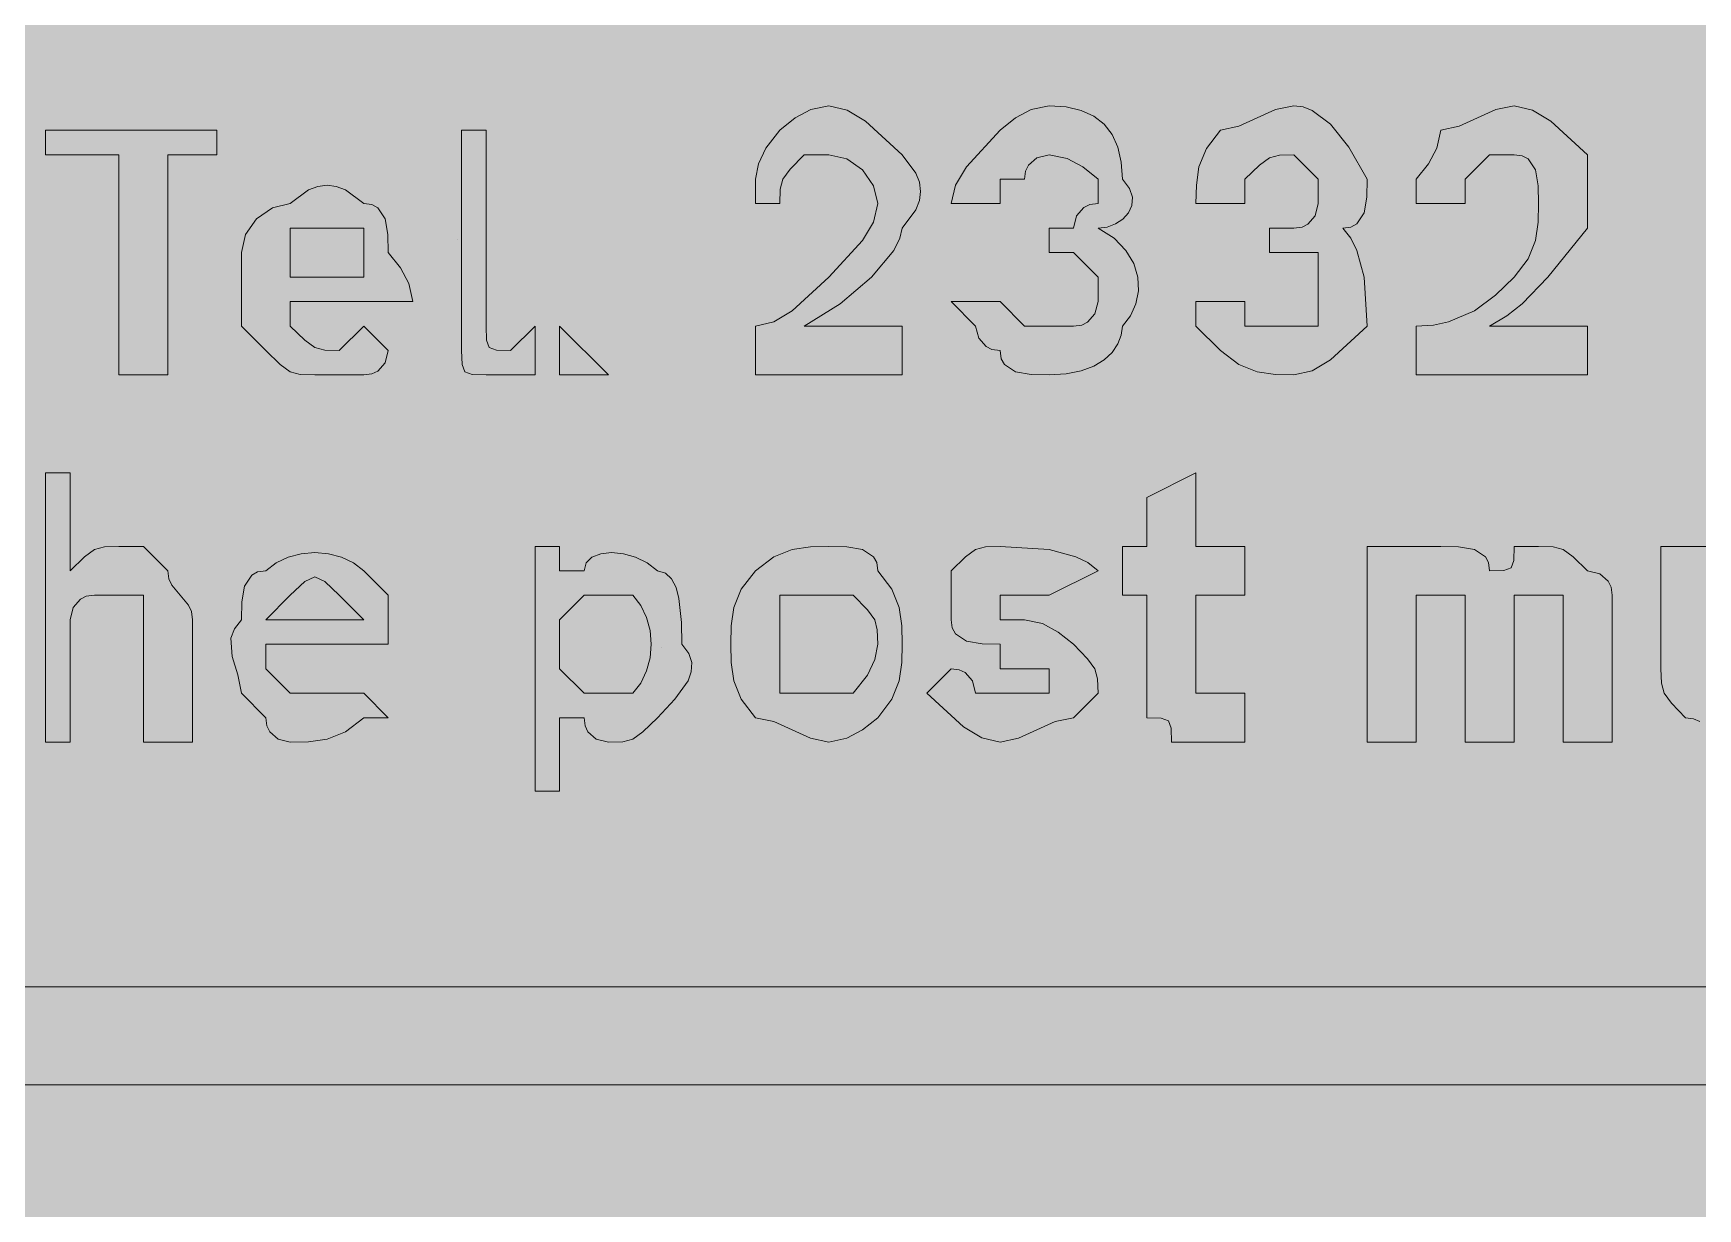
# Model space of a CAD drawing. Header units: metres. Extents: x 10 to 558, y 11 to 258.
# Drawn here: x 321.1 to 402.8, y 133.4 to 191 of the extents above; entities that cross this region are included whole.
import ezdxf

# ---------------------------------------------------------------- set-up
doc = ezdxf.new("R2010")
doc.units = ezdxf.units.M
for name, color, linetype, true_color in [('FILL_FIREBRICK_C36B00', 7, 'Continuous', 0xc36b00), ('FILL_WHITE_FFFFFF', 7, 'Continuous', 0xffffff), ('STROKE_WHITE_FFFFFF', 7, 'Continuous', 0xffffff)]:
    doc.layers.add(name, color=color, linetype=linetype, true_color=true_color)

msp = doc.modelspace()

# ---------------------------------------------------------------- hatches: boundary and pattern name
at = {"layer": 'FILL_FIREBRICK_C36B00', "true_color": 0xc36b00}
h = msp.add_hatch(color=7, dxfattribs=at)
h.dxf.hatch_style = 1
h.paths.add_polyline_path([(552.54, 258.22), (553.8, 258.09), (554.83, 257.73), (555.75, 257.04), (557.14, 255.43), (557.56, 254.72), (557.85, 254.04), (558.11, 252.65), (558.15, 251.04), (558.15, 18.24), (558.15, 14.64), (557.75, 14.59), (557.44, 14.43), (556.95, 13.89), (556.46, 13.12), (555.75, 12.24), (554.83, 11.55), (553.8, 11.19), (552.54, 11.06), (550.95, 11.04), (16.95, 11.04), (13.35, 11.04), (12.6, 11.64), (11.83, 12.05), (10.95, 12.24), (10.26, 13.85), (9.9, 15.24), (9.77, 16.63), (9.75, 18.24), (9.75, 251.04), (9.75, 254.64), (10.35, 255.39), (10.76, 256.16), (10.95, 257.04), (11.83, 257.23), (12.6, 257.64), (13.35, 258.24), (16.95, 258.24), (550.95, 258.24), (552.54, 258.22)])
at = {"layer": 'FILL_WHITE_FFFFFF', "true_color": 0xffffff}
h = msp.add_hatch(color=7, dxfattribs=at)
h.dxf.hatch_style = 1
h.paths.add_polyline_path([(356.55, 182.64), (356.55, 183.84), (356.7, 184.59), (357.06, 185.36), (357.75, 186.24), (358.5, 186.84), (359.27, 187.25), (360.15, 187.44), (361.05, 187.23), (361.95, 186.69), (363.75, 185.04), (364.42, 184.14), (364.59, 183.69), (364.65, 183.24), (364.59, 182.79), (364.42, 182.34), (363.75, 181.44), (363.64, 180.94), (363.34, 180.35), (362.25, 179.04), (360.71, 177.73), (358.95, 176.64), (363.75, 176.64), (363.75, 174.24), (356.55, 174.24), (356.55, 176.64), (357.45, 176.85), (358.35, 177.39), (360.15, 179.04), (361.8, 180.84), (362.34, 181.74), (362.55, 182.64), (362.34, 183.52), (361.8, 184.29), (361.03, 184.83), (360.15, 185.04), (358.95, 185.04), (358.26, 184.33), (357.9, 183.84), (357.77, 183.35), (357.75, 182.64), (356.55, 182.64)])
h = msp.add_hatch(color=7, dxfattribs=at)
h.dxf.hatch_style = 1
h.paths.add_polyline_path([(373.35, 179.04), (372.15, 180.24), (370.95, 180.24), (370.95, 181.44), (372.15, 181.44), (372.3, 182.04), (372.66, 182.45), (372.95, 182.59), (373.35, 182.64), (373.35, 183.84), (372.6, 184.44), (371.83, 184.85), (370.95, 185.04), (370.35, 184.89), (369.94, 184.53), (369.8, 184.24), (369.75, 183.84), (368.55, 183.84), (368.55, 182.64), (366.15, 182.64), (366.36, 183.54), (366.9, 184.44), (368.55, 186.24), (369.3, 186.84), (370.07, 187.25), (370.95, 187.44), (371.79, 187.38), (372.52, 187.21), (373.14, 186.93), (373.65, 186.54), (374.04, 186.03), (374.32, 185.41), (374.49, 184.68), (374.55, 183.84), (374.89, 183.39), (375.04, 182.96), (375.01, 182.55), (374.85, 182.19), (374.57, 181.88), (374.21, 181.65), (373.8, 181.49), (373.35, 181.44), (374.14, 180.94), (374.72, 180.35), (375.1, 179.71), (375.3, 179.04), (375.33, 178.37), (375.21, 177.73), (374.94, 177.14), (374.55, 176.64), (374.49, 176.19), (374.32, 175.76), (374.04, 175.35), (373.65, 174.99), (373.14, 174.68), (372.52, 174.45), (371.79, 174.29), (370.95, 174.24), (370.07, 174.26), (369.3, 174.39), (368.76, 174.75), (368.6, 175.04), (368.55, 175.44), (368.15, 175.49), (367.86, 175.63), (367.5, 176.04), (367.35, 176.64), (366.15, 177.84), (368.55, 177.84), (369.75, 176.64), (370.95, 176.64), (372.15, 176.64), (372.55, 176.69), (372.84, 176.83), (373.2, 177.24), (373.35, 177.84), (373.35, 179.04)])
h = msp.add_hatch(color=7, dxfattribs=at)
h.dxf.hatch_style = 1
h.paths.add_polyline_path([(384.15, 179.04), (384.15, 180.24), (382.95, 180.24), (381.75, 180.24), (381.75, 181.44), (382.95, 181.44), (383.35, 181.49), (383.64, 181.63), (384, 182.04), (384.15, 182.64), (384.15, 183.84), (382.95, 185.04), (382.24, 185.02), (381.75, 184.89), (381.26, 184.53), (380.55, 183.84), (380.55, 182.64), (378.15, 182.64), (378.17, 183.54), (378.3, 184.44), (378.66, 185.34), (379.35, 186.24), (380.25, 186.43), (381.15, 186.84), (382.05, 187.25), (382.95, 187.44), (383.4, 187.38), (383.85, 187.21), (384.75, 186.54), (385.65, 185.41), (386.55, 183.84), (386.53, 182.96), (386.4, 182.19), (386.04, 181.65), (385.75, 181.49), (385.35, 181.44), (385.75, 180.94), (386.04, 180.35), (386.4, 179.04), (386.55, 176.64), (384.75, 174.99), (383.85, 174.45), (382.95, 174.24), (382.05, 174.26), (381.15, 174.39), (380.25, 174.75), (379.35, 175.44), (378.15, 176.64), (378.15, 177.84), (380.55, 177.84), (380.55, 176.64), (381.75, 176.64), (384.15, 176.64), (384.15, 177.84), (384.15, 179.04)])
h = msp.add_hatch(color=7, dxfattribs=at)
h.dxf.hatch_style = 1
h.paths.add_polyline_path([(388.95, 182.64), (388.95, 183.84), (389.55, 184.59), (389.96, 185.36), (390.15, 186.24), (391.05, 186.43), (391.95, 186.84), (392.85, 187.25), (393.75, 187.44), (394.65, 187.23), (395.55, 186.69), (397.35, 185.04), (397.35, 181.44), (395.4, 179.04), (394.14, 177.73), (393.4, 177.14), (392.55, 176.64), (397.35, 176.64), (397.35, 174.24), (388.95, 174.24), (388.95, 176.64), (389.8, 176.69), (390.54, 176.85), (391.8, 177.39), (392.83, 178.16), (393.75, 179.04), (394.44, 179.94), (394.8, 180.84), (394.93, 181.74), (394.95, 182.64), (394.93, 183.52), (394.8, 184.29), (394.44, 184.83), (394.15, 184.99), (393.75, 185.04), (392.55, 185.04), (391.35, 183.84), (391.35, 182.64), (388.95, 182.64)])
h = msp.add_hatch(color=7, dxfattribs=at)
h.dxf.hatch_style = 1
h.paths.add_polyline_path([(330.15, 185.04), (327.75, 185.04), (327.75, 174.24), (325.35, 174.24), (325.35, 185.04), (321.75, 185.04), (321.75, 186.24), (330.15, 186.24), (330.15, 185.04)])
h = msp.add_hatch(color=7, dxfattribs=at)
h.dxf.hatch_style = 1
h.paths.add_polyline_path([(342.15, 186.24), (343.35, 186.24), (343.35, 176.64), (343.37, 175.95), (343.5, 175.59), (343.86, 175.46), (344.55, 175.44), (345.75, 176.64), (345.75, 174.24), (343.35, 174.24), (342.66, 174.26), (342.3, 174.39), (342.17, 174.75), (342.15, 175.44), (342.15, 176.64), (342.15, 186.24)])
h = msp.add_hatch(color=7, dxfattribs=at)
h.dxf.hatch_style = 1
h.paths.add_polyline_path([(333.75, 174.39), (333.26, 174.75), (332.55, 175.44), (331.35, 176.64), (331.35, 180.24), (331.56, 181.12), (332.1, 181.89), (332.87, 182.43), (333.75, 182.64), (334.65, 183.31), (335.1, 183.48), (335.55, 183.54), (336, 183.48), (336.45, 183.31), (337.35, 182.64), (337.75, 182.59), (338.04, 182.43), (338.4, 181.89), (338.53, 181.12), (338.55, 180.24), (339.15, 179.49), (339.56, 178.72), (339.75, 177.84), (333.75, 177.84), (333.75, 176.64), (334.46, 175.95), (334.95, 175.59), (335.44, 175.46), (336.15, 175.44), (337.35, 176.64), (338.55, 175.44), (338.4, 174.84), (338.04, 174.43), (337.75, 174.29), (337.35, 174.24), (334.95, 174.24), (334.24, 174.26), (333.75, 174.39)])
h.paths.add_polyline_path([(337.35, 181.44), (336.15, 181.44), (333.75, 181.44), (333.75, 180.24), (333.75, 179.04), (337.35, 179.04), (337.35, 181.44)], flags=16)
h = msp.add_hatch(color=7, dxfattribs=at)
h.dxf.hatch_style = 1
h.paths.add_polyline_path([(346.95, 176.64), (349.35, 174.24), (346.95, 174.24), (346.95, 176.64)])
h = msp.add_hatch(color=7, dxfattribs=at)
h.dxf.hatch_style = 1
h.paths.add_polyline_path([(326.55, 163.44), (325.35, 163.44), (324.15, 163.44), (323.75, 163.39), (323.46, 163.25), (323.1, 162.84), (322.95, 162.24), (322.95, 156.24), (321.75, 156.24), (321.75, 169.44), (322.95, 169.44), (322.95, 164.64), (323.66, 165.33), (324.15, 165.69), (324.64, 165.82), (325.35, 165.84), (326.55, 165.84), (327.75, 164.64), (327.8, 164.24), (327.94, 163.93), (328.35, 163.44), (328.76, 162.95), (328.9, 162.64), (328.95, 162.24), (328.95, 156.24), (326.55, 156.24), (326.55, 162.24), (326.55, 163.44)])
h = msp.add_hatch(color=7, dxfattribs=at)
h.dxf.hatch_style = 1
h.paths.add_polyline_path([(379.35, 158.64), (380.55, 158.64), (380.55, 156.24), (376.95, 156.24), (376.93, 156.93), (376.8, 157.29), (376.44, 157.42), (375.75, 157.44), (375.75, 158.64), (375.75, 163.44), (374.55, 163.44), (374.55, 165.84), (375.75, 165.84), (375.75, 168.24), (378.15, 169.44), (378.15, 165.84), (380.55, 165.84), (380.55, 163.44), (378.15, 163.44), (378.15, 158.64), (379.35, 158.64)])
h = msp.add_hatch(color=7, dxfattribs=at)
h.dxf.hatch_style = 1
h.paths.add_polyline_path([(348.54, 165.31), (348.97, 165.48), (349.5, 165.54), (350.08, 165.48), (350.68, 165.31), (351.25, 165.03), (351.75, 164.64), (352.15, 164.53), (352.44, 164.25), (352.66, 163.82), (352.8, 163.29), (352.93, 162.11), (352.95, 161.04), (353.29, 160.59), (353.44, 160.14), (353.41, 159.69), (353.25, 159.24), (352.61, 158.34), (351.75, 157.44), (351.04, 156.75), (350.55, 156.39), (350.06, 156.26), (349.35, 156.24), (348.75, 156.39), (348.34, 156.75), (348.2, 157.04), (348.15, 157.44), (346.95, 157.44), (346.95, 156.24), (346.95, 153.84), (345.75, 153.84), (345.75, 165.84), (346.95, 165.84), (346.95, 164.64), (348.15, 164.64), (348.26, 165.03), (348.54, 165.31)])
h.paths.add_polyline_path([(346.95, 159.84), (348.15, 158.64), (349.35, 158.64), (350.55, 158.64), (350.94, 159.14), (351.22, 159.73), (351.39, 160.37), (351.45, 161.04), (351.39, 161.71), (351.22, 162.35), (350.94, 162.94), (350.55, 163.44), (349.35, 163.44), (348.15, 163.44), (346.95, 162.24), (346.95, 159.84)], flags=16)
h = msp.add_hatch(color=7, dxfattribs=at)
h.dxf.hatch_style = 1
h.paths.add_polyline_path([(355.5, 162.84), (355.86, 163.74), (356.55, 164.64), (357.45, 165.33), (358.35, 165.69), (359.25, 165.82), (360.15, 165.84), (361.03, 165.82), (361.8, 165.69), (362.34, 165.33), (362.5, 165.04), (362.55, 164.64), (363.24, 163.74), (363.6, 162.84), (363.73, 161.94), (363.75, 161.04), (363.73, 160.14), (363.6, 159.24), (363.24, 158.34), (362.55, 157.44), (361.8, 156.84), (361.03, 156.43), (360.15, 156.24), (359.25, 156.43), (358.35, 156.84), (357.45, 157.25), (356.55, 157.44), (355.86, 158.34), (355.5, 159.24), (355.37, 160.14), (355.35, 161.04), (355.37, 161.94), (355.5, 162.84)])
h.paths.add_polyline_path([(357.75, 161.04), (357.75, 158.64), (360.15, 158.64), (361.35, 158.64), (362.04, 159.52), (362.4, 160.29), (362.55, 161.04), (362.53, 161.75), (362.4, 162.24), (362.04, 162.73), (361.35, 163.44), (360.15, 163.44), (357.75, 163.44), (357.75, 161.04)], flags=16)
h = msp.add_hatch(color=7, dxfattribs=at)
h.dxf.hatch_style = 1
h.paths.add_polyline_path([(369.75, 162.24), (370.63, 162.05), (371.4, 161.64), (372.15, 161.04), (372.84, 160.33), (373.2, 159.84), (373.33, 159.35), (373.35, 158.64), (372.15, 157.44), (371.25, 157.25), (370.35, 156.84), (369.45, 156.43), (368.55, 156.24), (367.65, 156.45), (366.75, 156.99), (364.95, 158.64), (366.15, 159.84), (366.55, 159.79), (366.84, 159.65), (367.2, 159.24), (367.35, 158.64), (368.55, 158.64), (369.75, 158.64), (370.95, 158.64), (370.95, 159.84), (368.55, 159.84), (368.55, 161.04), (367.67, 161.06), (366.9, 161.19), (366.36, 161.55), (366.2, 161.84), (366.15, 162.24), (366.15, 163.44), (366.15, 164.64), (366.86, 165.33), (367.35, 165.69), (367.84, 165.82), (368.55, 165.84), (370.95, 165.69), (372.26, 165.33), (372.85, 165.04), (373.35, 164.64), (370.95, 163.44), (369.75, 163.44), (368.55, 163.44), (368.55, 162.24), (369.75, 162.24)])
h = msp.add_hatch(color=7, dxfattribs=at)
h.dxf.hatch_style = 1
h.paths.add_polyline_path([(391.03, 165.82), (391.8, 165.69), (392.34, 165.33), (392.5, 165.04), (392.55, 164.64), (393.24, 164.66), (393.6, 164.79), (393.73, 165.15), (393.75, 165.84), (394.95, 165.84), (395.66, 165.82), (396.15, 165.69), (396.64, 165.33), (397.35, 164.64), (397.95, 164.49), (398.36, 164.13), (398.5, 163.84), (398.55, 163.44), (398.55, 156.24), (396.15, 156.24), (396.15, 162.24), (396.15, 163.44), (394.95, 163.44), (393.75, 163.44), (393.75, 162.24), (393.75, 156.24), (391.35, 156.24), (391.35, 162.24), (391.35, 163.44), (390.15, 163.44), (388.95, 163.44), (388.95, 162.24), (388.95, 156.24), (386.55, 156.24), (386.55, 165.84), (388.95, 165.84), (390.15, 165.84), (391.03, 165.82)])
h = msp.add_hatch(color=7, dxfattribs=at)
h.dxf.hatch_style = 1
h.paths.add_polyline_path([(404.15, 156.29), (403.84, 156.43), (403.35, 156.84), (402.86, 157.25), (402.55, 157.39), (402.15, 157.44), (401.46, 158.15), (401.1, 158.64), (400.97, 159.13), (400.95, 159.84), (400.95, 165.84), (403.35, 165.84), (403.35, 159.84), (403.35, 158.64), (404.55, 158.64), (405.75, 158.64), (405.9, 159.24), (406.26, 159.65), (406.55, 159.79), (406.95, 159.84), (406.95, 165.84), (408.15, 165.84), (408.15, 156.24), (406.95, 156.24), (406.95, 157.44), (406.55, 157.39), (406.26, 157.25), (405.9, 156.84), (405.75, 156.24), (404.55, 156.24), (404.15, 156.29)])
h = msp.add_hatch(color=7, dxfattribs=at)
h.dxf.hatch_style = 1
h.paths.add_polyline_path([(332.74, 156.75), (332.6, 157.04), (332.55, 157.44), (331.35, 158.64), (331.18, 159.54), (330.9, 160.44), (330.84, 161.34), (331.01, 161.79), (331.35, 162.24), (331.37, 163.12), (331.5, 163.89), (331.86, 164.43), (332.15, 164.59), (332.55, 164.64), (333.05, 165.03), (333.64, 165.31), (334.28, 165.48), (334.95, 165.54), (335.62, 165.48), (336.26, 165.31), (336.85, 165.03), (337.35, 164.64), (338.55, 163.44), (338.55, 161.04), (332.55, 161.04), (332.55, 159.84), (333.75, 158.64), (336.15, 158.64), (337.35, 158.64), (338.55, 157.44), (337.35, 157.44), (336.45, 156.75), (335.55, 156.39), (334.65, 156.26), (333.75, 156.24), (333.15, 156.39), (332.74, 156.75)])
h.paths.add_polyline_path([(336.15, 163.44), (335.44, 164.11), (334.95, 164.34), (334.46, 164.11), (333.75, 163.44), (332.55, 162.24), (337.35, 162.24), (336.15, 163.44)], flags=16)
h = msp.add_hatch(color=7, dxfattribs=at)
h.dxf.hatch_style = 1
h.paths.add_polyline_path([(76.95, 135.84), (69.75, 135.84), (62.55, 141.84), (69.75, 149.04), (76.95, 149.04), (72.15, 144.24), (505.35, 144.24), (505.35, 139.44), (72.15, 139.44), (76.95, 135.84)])

# ---------------------------------------------------------------- linework, layer by layer
at = {"layer": 'FILL_WHITE_FFFFFF', "lineweight": 0, "true_color": 0xffffff}
for points in [[(356.55, 182.64), (356.55, 183.84), (356.7, 184.59), (357.06, 185.36), (357.75, 186.24), (358.5, 186.84), (359.27, 187.25), (360.15, 187.44), (361.05, 187.23), (361.95, 186.69), (363.75, 185.04), (364.42, 184.14), (364.59, 183.69), (364.65, 183.24), (364.59, 182.79), (364.42, 182.34), (363.75, 181.44), (363.64, 180.94), (363.34, 180.35), (362.25, 179.04), (360.71, 177.73), (358.95, 176.64), (363.75, 176.64), (363.75, 174.24), (356.55, 174.24), (356.55, 176.64), (357.45, 176.85), (358.35, 177.39), (360.15, 179.04), (361.8, 180.84), (362.34, 181.74), (362.55, 182.64), (362.34, 183.52), (361.8, 184.29), (361.03, 184.83), (360.15, 185.04), (358.95, 185.04), (358.26, 184.33), (357.9, 183.84), (357.77, 183.35), (357.75, 182.64)], [(373.35, 179.04), (372.15, 180.24), (370.95, 180.24), (370.95, 181.44), (372.15, 181.44), (372.3, 182.04), (372.66, 182.45), (372.95, 182.59), (373.35, 182.64), (373.35, 183.84), (372.6, 184.44), (371.83, 184.85), (370.95, 185.04), (370.35, 184.89), (369.94, 184.53), (369.8, 184.24), (369.75, 183.84), (368.55, 183.84), (368.55, 182.64), (366.15, 182.64), (366.36, 183.54), (366.9, 184.44), (368.55, 186.24), (369.3, 186.84), (370.07, 187.25), (370.95, 187.44), (371.79, 187.38), (372.52, 187.21), (373.14, 186.93), (373.65, 186.54), (374.04, 186.03), (374.32, 185.41), (374.49, 184.68), (374.55, 183.84), (374.89, 183.39), (375.04, 182.96), (375.01, 182.55), (374.85, 182.19), (374.57, 181.88), (374.21, 181.65), (373.8, 181.49), (373.35, 181.44), (374.14, 180.94), (374.72, 180.35), (375.1, 179.71), (375.3, 179.04), (375.33, 178.37), (375.21, 177.73), (374.94, 177.14), (374.55, 176.64), (374.49, 176.19), (374.32, 175.76), (374.04, 175.35), (373.65, 174.99), (373.14, 174.68), (372.52, 174.45), (371.79, 174.29), (370.95, 174.24), (370.07, 174.26), (369.3, 174.39), (368.76, 174.75), (368.6, 175.04), (368.55, 175.44), (368.15, 175.49), (367.86, 175.63), (367.5, 176.04), (367.35, 176.64), (366.15, 177.84), (368.55, 177.84), (369.75, 176.64), (370.95, 176.64), (372.15, 176.64), (372.55, 176.69), (372.84, 176.83), (373.2, 177.24), (373.35, 177.84)], [(384.15, 179.04), (384.15, 180.24), (382.95, 180.24), (381.75, 180.24), (381.75, 181.44), (382.95, 181.44), (383.35, 181.49), (383.64, 181.63), (384, 182.04), (384.15, 182.64), (384.15, 183.84), (382.95, 185.04), (382.24, 185.02), (381.75, 184.89), (381.26, 184.53), (380.55, 183.84), (380.55, 182.64), (378.15, 182.64), (378.17, 183.54), (378.3, 184.44), (378.66, 185.34), (379.35, 186.24), (380.25, 186.43), (381.15, 186.84), (382.05, 187.25), (382.95, 187.44), (383.4, 187.38), (383.85, 187.21), (384.75, 186.54), (385.65, 185.41), (386.55, 183.84), (386.53, 182.96), (386.4, 182.19), (386.04, 181.65), (385.75, 181.49), (385.35, 181.44), (385.75, 180.94), (386.04, 180.35), (386.4, 179.04), (386.55, 176.64), (384.75, 174.99), (383.85, 174.45), (382.95, 174.24), (382.05, 174.26), (381.15, 174.39), (380.25, 174.75), (379.35, 175.44), (378.15, 176.64), (378.15, 177.84), (380.55, 177.84), (380.55, 176.64), (381.75, 176.64), (384.15, 176.64), (384.15, 177.84)], [(388.95, 182.64), (388.95, 183.84), (389.55, 184.59), (389.96, 185.36), (390.15, 186.24), (391.05, 186.43), (391.95, 186.84), (392.85, 187.25), (393.75, 187.44), (394.65, 187.23), (395.55, 186.69), (397.35, 185.04), (397.35, 181.44), (395.4, 179.04), (394.14, 177.73), (393.4, 177.14), (392.55, 176.64), (397.35, 176.64), (397.35, 174.24), (388.95, 174.24), (388.95, 176.64), (389.8, 176.69), (390.54, 176.85), (391.8, 177.39), (392.83, 178.16), (393.75, 179.04), (394.44, 179.94), (394.8, 180.84), (394.93, 181.74), (394.95, 182.64), (394.93, 183.52), (394.8, 184.29), (394.44, 184.83), (394.15, 184.99), (393.75, 185.04), (392.55, 185.04), (391.35, 183.84), (391.35, 182.64)], [(330.15, 185.04), (327.75, 185.04), (327.75, 174.24), (325.35, 174.24), (325.35, 185.04), (321.75, 185.04), (321.75, 186.24), (330.15, 186.24)], [(342.15, 186.24), (343.35, 186.24), (343.35, 176.64), (343.37, 175.95), (343.5, 175.59), (343.86, 175.46), (344.55, 175.44), (345.75, 176.64), (345.75, 174.24), (343.35, 174.24), (342.66, 174.26), (342.3, 174.39), (342.17, 174.75), (342.15, 175.44), (342.15, 176.64)], [(333.75, 174.39), (333.26, 174.75), (332.55, 175.44), (331.35, 176.64), (331.35, 180.24), (331.56, 181.12), (332.1, 181.89), (332.87, 182.43), (333.75, 182.64), (334.65, 183.31), (335.1, 183.48), (335.55, 183.54), (336, 183.48), (336.45, 183.31), (337.35, 182.64), (337.75, 182.59), (338.04, 182.43), (338.4, 181.89), (338.53, 181.12), (338.55, 180.24), (339.15, 179.49), (339.56, 178.72), (339.75, 177.84), (333.75, 177.84), (333.75, 176.64), (334.46, 175.95), (334.95, 175.59), (335.44, 175.46), (336.15, 175.44), (337.35, 176.64), (338.55, 175.44), (338.4, 174.84), (338.04, 174.43), (337.75, 174.29), (337.35, 174.24), (334.95, 174.24), (334.24, 174.26)], [(337.35, 181.44), (336.15, 181.44), (333.75, 181.44), (333.75, 180.24), (333.75, 179.04), (337.35, 179.04)], [(346.95, 176.64), (349.35, 174.24), (346.95, 174.24)], [(326.55, 163.44), (325.35, 163.44), (324.15, 163.44), (323.75, 163.39), (323.46, 163.25), (323.1, 162.84), (322.95, 162.24), (322.95, 156.24), (321.75, 156.24), (321.75, 169.44), (322.95, 169.44), (322.95, 164.64), (323.66, 165.33), (324.15, 165.69), (324.64, 165.82), (325.35, 165.84), (326.55, 165.84), (327.75, 164.64), (327.8, 164.24), (327.94, 163.93), (328.35, 163.44), (328.76, 162.95), (328.9, 162.64), (328.95, 162.24), (328.95, 156.24), (326.55, 156.24), (326.55, 162.24)], [(379.35, 158.64), (380.55, 158.64), (380.55, 156.24), (376.95, 156.24), (376.93, 156.93), (376.8, 157.29), (376.44, 157.42), (375.75, 157.44), (375.75, 158.64), (375.75, 163.44), (374.55, 163.44), (374.55, 165.84), (375.75, 165.84), (375.75, 168.24), (378.15, 169.44), (378.15, 165.84), (380.55, 165.84), (380.55, 163.44), (378.15, 163.44), (378.15, 158.64)], [(348.54, 165.31), (348.97, 165.48), (349.5, 165.54), (350.08, 165.48), (350.68, 165.31), (351.25, 165.03), (351.75, 164.64), (352.15, 164.53), (352.44, 164.25), (352.66, 163.82), (352.8, 163.29), (352.93, 162.11), (352.95, 161.04), (353.29, 160.59), (353.44, 160.14), (353.41, 159.69), (353.25, 159.24), (352.61, 158.34), (351.75, 157.44), (351.04, 156.75), (350.55, 156.39), (350.06, 156.26), (349.35, 156.24), (348.75, 156.39), (348.34, 156.75), (348.2, 157.04), (348.15, 157.44), (346.95, 157.44), (346.95, 156.24), (346.95, 153.84), (345.75, 153.84), (345.75, 165.84), (346.95, 165.84), (346.95, 164.64), (348.15, 164.64), (348.26, 165.03)], [(355.5, 162.84), (355.86, 163.74), (356.55, 164.64), (357.45, 165.33), (358.35, 165.69), (359.25, 165.82), (360.15, 165.84), (361.03, 165.82), (361.8, 165.69), (362.34, 165.33), (362.5, 165.04), (362.55, 164.64), (363.24, 163.74), (363.6, 162.84), (363.73, 161.94), (363.75, 161.04), (363.73, 160.14), (363.6, 159.24), (363.24, 158.34), (362.55, 157.44), (361.8, 156.84), (361.03, 156.43), (360.15, 156.24), (359.25, 156.43), (358.35, 156.84), (357.45, 157.25), (356.55, 157.44), (355.86, 158.34), (355.5, 159.24), (355.37, 160.14), (355.35, 161.04), (355.37, 161.94)], [(369.75, 162.24), (370.63, 162.05), (371.4, 161.64), (372.15, 161.04), (372.84, 160.33), (373.2, 159.84), (373.33, 159.35), (373.35, 158.64), (372.15, 157.44), (371.25, 157.25), (370.35, 156.84), (369.45, 156.43), (368.55, 156.24), (367.65, 156.45), (366.75, 156.99), (364.95, 158.64), (366.15, 159.84), (366.55, 159.79), (366.84, 159.65), (367.2, 159.24), (367.35, 158.64), (368.55, 158.64), (369.75, 158.64), (370.95, 158.64), (370.95, 159.84), (368.55, 159.84), (368.55, 161.04), (367.67, 161.06), (366.9, 161.19), (366.36, 161.55), (366.2, 161.84), (366.15, 162.24), (366.15, 163.44), (366.15, 164.64), (366.86, 165.33), (367.35, 165.69), (367.84, 165.82), (368.55, 165.84), (370.95, 165.69), (372.26, 165.33), (372.85, 165.04), (373.35, 164.64), (370.95, 163.44), (369.75, 163.44), (368.55, 163.44), (368.55, 162.24)], [(391.03, 165.82), (391.8, 165.69), (392.34, 165.33), (392.5, 165.04), (392.55, 164.64), (393.24, 164.66), (393.6, 164.79), (393.73, 165.15), (393.75, 165.84), (394.95, 165.84), (395.66, 165.82), (396.15, 165.69), (396.64, 165.33), (397.35, 164.64), (397.95, 164.49), (398.36, 164.13), (398.5, 163.84), (398.55, 163.44), (398.55, 156.24), (396.15, 156.24), (396.15, 162.24), (396.15, 163.44), (394.95, 163.44), (393.75, 163.44), (393.75, 162.24), (393.75, 156.24), (391.35, 156.24), (391.35, 162.24), (391.35, 163.44), (390.15, 163.44), (388.95, 163.44), (388.95, 162.24), (388.95, 156.24), (386.55, 156.24), (386.55, 165.84), (388.95, 165.84), (390.15, 165.84)], [(332.74, 156.75), (332.6, 157.04), (332.55, 157.44), (331.35, 158.64), (331.18, 159.54), (330.9, 160.44), (330.84, 161.34), (331.01, 161.79), (331.35, 162.24), (331.37, 163.12), (331.5, 163.89), (331.86, 164.43), (332.15, 164.59), (332.55, 164.64), (333.05, 165.03), (333.64, 165.31), (334.28, 165.48), (334.95, 165.54), (335.62, 165.48), (336.26, 165.31), (336.85, 165.03), (337.35, 164.64), (338.55, 163.44), (338.55, 161.04), (332.55, 161.04), (332.55, 159.84), (333.75, 158.64), (336.15, 158.64), (337.35, 158.64), (338.55, 157.44), (337.35, 157.44), (336.45, 156.75), (335.55, 156.39), (334.65, 156.26), (333.75, 156.24), (333.15, 156.39)], [(336.15, 163.44), (335.44, 164.11), (334.95, 164.34), (334.46, 164.11), (333.75, 163.44), (332.55, 162.24), (337.35, 162.24)], [(346.95, 159.84), (348.15, 158.64), (349.35, 158.64), (350.55, 158.64), (350.94, 159.14), (351.22, 159.73), (351.39, 160.37), (351.45, 161.04), (351.39, 161.71), (351.22, 162.35), (350.94, 162.94), (350.55, 163.44), (349.35, 163.44), (348.15, 163.44), (346.95, 162.24)], [(357.75, 161.04), (357.75, 158.64), (360.15, 158.64), (361.35, 158.64), (362.04, 159.52), (362.4, 160.29), (362.55, 161.04), (362.53, 161.75), (362.4, 162.24), (362.04, 162.73), (361.35, 163.44), (360.15, 163.44), (357.75, 163.44)], [(76.95, 135.84), (69.75, 135.84), (62.55, 141.84), (69.75, 149.04), (76.95, 149.04), (72.15, 144.24), (505.35, 144.24), (505.35, 139.44), (72.15, 139.44)]]:
    msp.add_lwpolyline(points, close=True, dxfattribs=at)
msp.add_lwpolyline([(402.86, 157.25), (402.55, 157.39), (402.15, 157.44), (401.46, 158.15), (401.1, 158.64), (400.97, 159.13), (400.95, 159.84), (400.95, 165.84), (403.35, 165.84)], dxfattribs=at)
at = {"layer": 'STROKE_WHITE_FFFFFF', "lineweight": 0, "true_color": 0xffffff}
for points in [[(341.95, 180.88), (341.95, 180.88)], [(341.95, 180.88), (341.95, 180.88)], [(351.95, 160.88), (351.95, 160.88)]]:
    msp.add_lwpolyline(points, dxfattribs=at)

doc.saveas('drawing.dxf')
